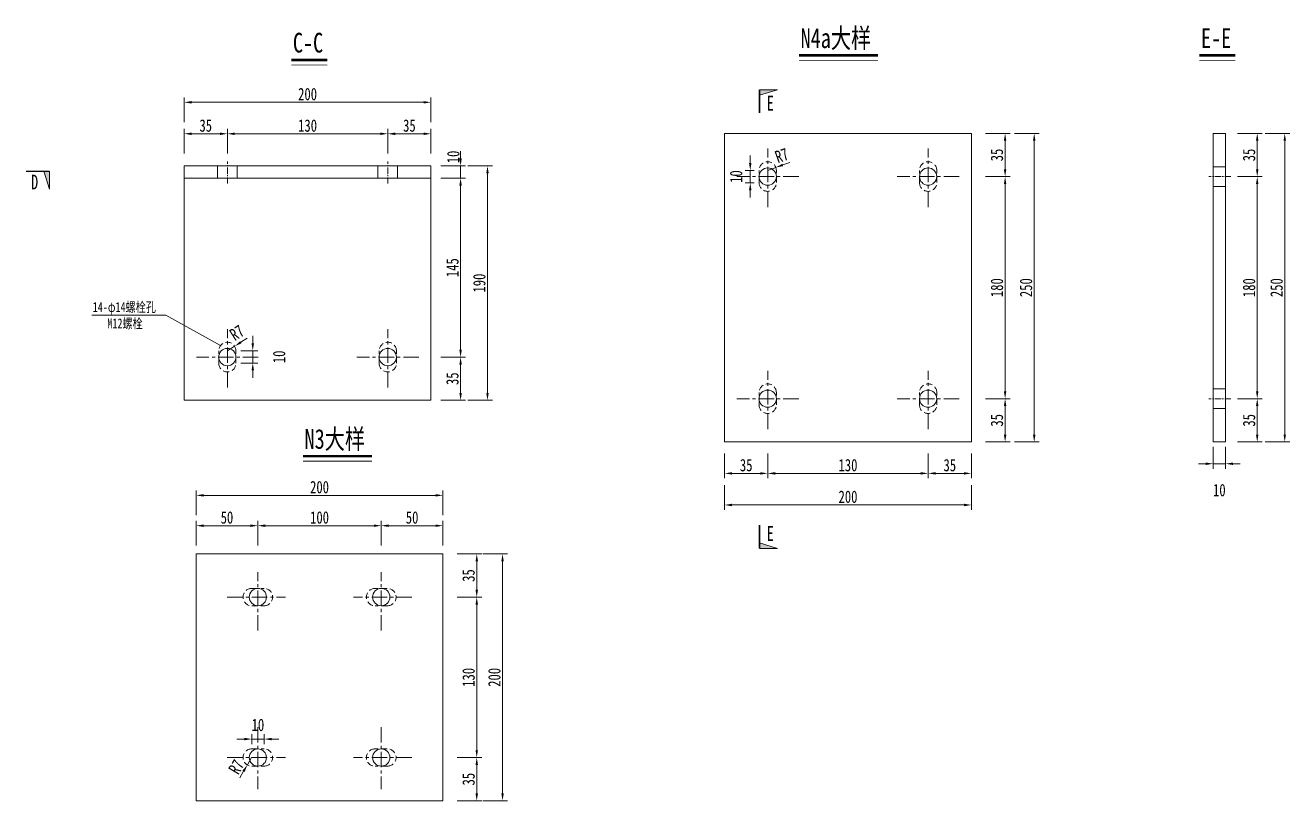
# Model space of a CAD drawing. Extents: x 98573 to 114325, y 0 to 100142.
# Drawn here: x 110640 to 111664, y 24291 to 24919 of the extents above; entities that cross this region are included whole.
import ezdxf
from ezdxf.enums import TextEntityAlignment as Align

# ---------------------------------------------------------------- set-up
doc = ezdxf.new("R2010")
doc.units = 0
doc.header["$MEASUREMENT"] = 0
doc.linetypes.add('CENTERX2', pattern=[4, 2.5, -0.5, 0.5, -0.5])
doc.linetypes.add('DASHED2', pattern=[0.375, 0.25, -0.125])
doc.layers.get('0').update_dxf_attribs({"lineweight": 13})
doc.layers.get('Defpoints').update_dxf_attribs({"color": 9, "lineweight": 5})
for name, color, linetype, lineweight in [('dashed', 4, 'DASHED2', 5), ('中心线', 2, 'CENTERX2', 15), ('文字', 7, 'Continuous', 5), ('文字说明', 7, 'Continuous', 5), ('标注', 4, 'Continuous', 13), ('细线', 4, 'Continuous', 13), ('钢板双线', 1, 'Continuous', 13)]:
    doc.layers.add(name, color=color, linetype=linetype, lineweight=lineweight)
doc.styles.get("Standard").update_dxf_attribs({"font": '仿宋_GB2312.ttf', "width": 0.75})
doc.dimstyles.new('0.1', dxfattribs={"dimscale": 0, "dimtxt": 2.5, "dimasz": 1.5, "dimexe": 1, "dimexo": 1, "dimgap": 0.4, "dimtad": 1, "dimdec": 1, "dimdsep": 46, "dimtxsty": 'Standard', "dimcen": 0.2, "dimclrd": 256, "dimclre": 256, "dimclrt": 256, "dimadec": 3, "dimazin": 2, "dimtfac": 1, "dimtdec": 1, "dimtmove": 2, "dimatfit": 3, "dimfxl": 4, "dimfxlon": 1, "dimtolj": 1, "dimtzin": 0, "dimlwd": -1, "dimlwe": -1, "dimarcsym": 0})

# ---------------------------------------------------------------- blocks, each defined once
blk = doc.blocks.new('*D103')
at = {"layer": 'Defpoints', "color": 0, "transparency": 16777216}
for p in [(111406.5, 24831.5), (111371.5, 24796.5), (111433.8, 24796.5)]:
    blk.add_point(p, dxfattribs=at)
at = {"layer": '标注', "transparency": 16777216}
for p, q in [((111417.8, 24831.5), (111437.8, 24831.5)), ((111417.8, 24796.5), (111437.8, 24796.5))]:
    blk.add_line(p, q, dxfattribs=at)
at = {"layer": '标注', "color": 4, "transparency": 16777216}
blk.add_line((111433.8, 24825.5), (111433.8, 24802.5), dxfattribs=at)
for points in [[(111432.8, 24825.5), (111434.8, 24825.5), (111433.8, 24831.5)], [(111432.8, 24802.5), (111434.8, 24802.5), (111433.8, 24796.5)]]:
    blk.add_solid(points, dxfattribs=at)
at = {"layer": '标注', "transparency": 16777216, "insert": (111427.2, 24814), "char_height": 10, "attachment_point": 5, "rotation": 90}
blk.add_mtext('\\A1;35', dxfattribs=at)
blk = doc.blocks.new('*D104')
at = {"layer": 'Defpoints', "color": 0, "transparency": 16777216}
for p in [(111361.5, 24796.5), (111371.5, 24616.5), (111433.8, 24616.5)]:
    blk.add_point(p, dxfattribs=at)
at = {"layer": '标注', "transparency": 16777216}
for p, q in [((111417.8, 24796.5), (111437.8, 24796.5)), ((111417.8, 24616.5), (111437.8, 24616.5))]:
    blk.add_line(p, q, dxfattribs=at)
at = {"layer": '标注', "color": 4, "transparency": 16777216}
blk.add_line((111433.8, 24790.5), (111433.8, 24622.5), dxfattribs=at)
for points in [[(111432.8, 24790.5), (111434.8, 24790.5), (111433.8, 24796.5)], [(111432.8, 24622.5), (111434.8, 24622.5), (111433.8, 24616.5)]]:
    blk.add_solid(points, dxfattribs=at)
at = {"layer": '标注', "transparency": 16777216, "insert": (111427.2, 24706.5), "char_height": 10, "attachment_point": 5, "rotation": 90}
blk.add_mtext('\\A1;180', dxfattribs=at)
blk = doc.blocks.new('*D105')
at = {"layer": 'Defpoints', "color": 0, "transparency": 16777216}
for p in [(111361.5, 24616.5), (111406.5, 24581.5), (111433.8, 24581.5)]:
    blk.add_point(p, dxfattribs=at)
at = {"layer": '标注', "transparency": 16777216}
for p, q in [((111417.8, 24616.5), (111437.8, 24616.5)), ((111417.8, 24581.5), (111437.8, 24581.5))]:
    blk.add_line(p, q, dxfattribs=at)
at = {"layer": '标注', "color": 4, "transparency": 16777216}
blk.add_line((111433.8, 24610.5), (111433.8, 24587.5), dxfattribs=at)
for points in [[(111432.8, 24610.5), (111434.8, 24610.5), (111433.8, 24616.5)], [(111432.8, 24587.5), (111434.8, 24587.5), (111433.8, 24581.5)]]:
    blk.add_solid(points, dxfattribs=at)
at = {"layer": '标注', "transparency": 16777216, "insert": (111427.2, 24599), "char_height": 10, "attachment_point": 5, "rotation": 90}
blk.add_mtext('\\A1;35', dxfattribs=at)
blk = doc.blocks.new('*D106')
at = {"layer": 'Defpoints', "color": 0, "transparency": 16777216}
for p in [(111241.5, 24616.5), (111206.5, 24581.5), (111206.5, 24556)]:
    blk.add_point(p, dxfattribs=at)
at = {"layer": '标注', "transparency": 16777216}
for p, q in [((111206.5, 24572), (111206.5, 24552)), ((111241.5, 24572), (111241.5, 24552))]:
    blk.add_line(p, q, dxfattribs=at)
at = {"layer": '标注', "color": 4, "transparency": 16777216}
blk.add_line((111235.5, 24556), (111212.5, 24556), dxfattribs=at)
for points in [[(111212.5, 24557), (111212.5, 24555), (111206.5, 24556)], [(111235.5, 24557), (111235.5, 24555), (111241.5, 24556)]]:
    blk.add_solid(points, dxfattribs=at)
at = {"layer": '标注', "transparency": 16777216, "insert": (111224, 24562.6), "char_height": 10, "attachment_point": 5}
blk.add_mtext('\\A1;35', dxfattribs=at)
blk = doc.blocks.new('*D107')
at = {"layer": 'Defpoints', "color": 0, "transparency": 16777216}
for p in [(111241.5, 24616.5), (111371.5, 24616.5), (111371.5, 24556)]:
    blk.add_point(p, dxfattribs=at)
at = {"layer": '标注', "transparency": 16777216}
for p, q in [((111241.5, 24572), (111241.5, 24552)), ((111371.5, 24572), (111371.5, 24552))]:
    blk.add_line(p, q, dxfattribs=at)
at = {"layer": '标注', "color": 4, "transparency": 16777216}
blk.add_line((111247.5, 24556), (111365.5, 24556), dxfattribs=at)
for points in [[(111247.5, 24557), (111247.5, 24555), (111241.5, 24556)], [(111365.5, 24557), (111365.5, 24555), (111371.5, 24556)]]:
    blk.add_solid(points, dxfattribs=at)
at = {"layer": '标注', "transparency": 16777216, "insert": (111306.5, 24562.6), "char_height": 10, "attachment_point": 5}
blk.add_mtext('\\A1;130', dxfattribs=at)
blk = doc.blocks.new('*D97')
at = {"layer": 'Defpoints', "color": 0, "transparency": 16777216}
for p in [(111371.5, 24616.5), (111406.5, 24581.5), (111406.5, 24556)]:
    blk.add_point(p, dxfattribs=at)
at = {"layer": '标注', "transparency": 16777216}
for p, q in [((111371.5, 24572), (111371.5, 24552)), ((111406.5, 24572), (111406.5, 24552))]:
    blk.add_line(p, q, dxfattribs=at)
at = {"layer": '标注', "color": 4, "transparency": 16777216}
blk.add_line((111377.5, 24556), (111400.5, 24556), dxfattribs=at)
for points in [[(111377.5, 24557), (111377.5, 24555), (111371.5, 24556)], [(111400.5, 24557), (111400.5, 24555), (111406.5, 24556)]]:
    blk.add_solid(points, dxfattribs=at)
at = {"layer": '标注', "transparency": 16777216, "insert": (111389, 24562.6), "char_height": 10, "attachment_point": 5}
blk.add_mtext('\\A1;35', dxfattribs=at)
blk = doc.blocks.new('*D108')
at = {"layer": 'Defpoints', "color": 0, "transparency": 16777216}
for p in [(111206.5, 24581.5), (111406.5, 24581.5), (111206.5, 24530.4)]:
    blk.add_point(p, dxfattribs=at)
at = {"layer": '标注', "transparency": 16777216}
for p, q in [((111206.5, 24546.4), (111206.5, 24526.4)), ((111406.5, 24546.4), (111406.5, 24526.4))]:
    blk.add_line(p, q, dxfattribs=at)
at = {"layer": '标注', "color": 4, "transparency": 16777216}
blk.add_line((111400.5, 24530.4), (111212.5, 24530.4), dxfattribs=at)
for points in [[(111212.5, 24531.4), (111212.5, 24529.4), (111206.5, 24530.4)], [(111400.5, 24531.4), (111400.5, 24529.4), (111406.5, 24530.4)]]:
    blk.add_solid(points, dxfattribs=at)
at = {"layer": '标注', "transparency": 16777216, "insert": (111306.5, 24537), "char_height": 10, "attachment_point": 5}
blk.add_mtext('\\A1;200', dxfattribs=at)
blk = doc.blocks.new('*D109')
at = {"layer": 'Defpoints', "color": 0, "transparency": 16777216}
for p in [(111406.5, 24831.5), (111457.4, 24831.5), (111406.5, 24581.5)]:
    blk.add_point(p, dxfattribs=at)
at = {"layer": '标注', "transparency": 16777216}
for p, q in [((111441.4, 24831.5), (111461.4, 24831.5)), ((111441.4, 24581.5), (111461.4, 24581.5))]:
    blk.add_line(p, q, dxfattribs=at)
at = {"layer": '标注', "color": 4, "transparency": 16777216}
blk.add_line((111457.4, 24587.5), (111457.4, 24825.5), dxfattribs=at)
for points in [[(111456.4, 24825.5), (111458.4, 24825.5), (111457.4, 24831.5)], [(111456.4, 24587.5), (111458.4, 24587.5), (111457.4, 24581.5)]]:
    blk.add_solid(points, dxfattribs=at)
at = {"layer": '标注', "transparency": 16777216, "insert": (111450.8, 24706.5), "char_height": 10, "attachment_point": 5, "rotation": 90}
blk.add_mtext('\\A1;250', dxfattribs=at)
blk = doc.blocks.new('*D110')
at = {"layer": 'Defpoints', "color": 0, "transparency": 16777216}
for p in [(111612.4, 24831.5), (111612.4, 24796.5), (111638.1, 24796.5)]:
    blk.add_point(p, dxfattribs=at)
at = {"layer": '标注', "transparency": 16777216}
for p, q in [((111622.1, 24831.5), (111642.1, 24831.5)), ((111622.1, 24796.5), (111642.1, 24796.5))]:
    blk.add_line(p, q, dxfattribs=at)
at = {"layer": '标注', "color": 4, "transparency": 16777216}
blk.add_line((111638.1, 24825.5), (111638.1, 24802.5), dxfattribs=at)
for points in [[(111637.1, 24825.5), (111639.1, 24825.5), (111638.1, 24831.5)], [(111637.1, 24802.5), (111639.1, 24802.5), (111638.1, 24796.5)]]:
    blk.add_solid(points, dxfattribs=at)
at = {"layer": '标注', "transparency": 16777216, "insert": (111631.5, 24814), "char_height": 10, "attachment_point": 5, "rotation": 90}
blk.add_mtext('\\A1;35', dxfattribs=at)
blk = doc.blocks.new('*D111')
at = {"layer": 'Defpoints', "color": 0, "transparency": 16777216}
for p in [(111612.4, 24796.5), (111607.8, 24616.5), (111638.1, 24616.5)]:
    blk.add_point(p, dxfattribs=at)
at = {"layer": '标注', "transparency": 16777216}
for p, q in [((111622.1, 24796.5), (111642.1, 24796.5)), ((111622.1, 24616.5), (111642.1, 24616.5))]:
    blk.add_line(p, q, dxfattribs=at)
at = {"layer": '标注', "color": 4, "transparency": 16777216}
blk.add_line((111638.1, 24790.5), (111638.1, 24622.5), dxfattribs=at)
for points in [[(111637.1, 24790.5), (111639.1, 24790.5), (111638.1, 24796.5)], [(111637.1, 24622.5), (111639.1, 24622.5), (111638.1, 24616.5)]]:
    blk.add_solid(points, dxfattribs=at)
at = {"layer": '标注', "transparency": 16777216, "insert": (111631.5, 24706.5), "char_height": 10, "attachment_point": 5, "rotation": 90}
blk.add_mtext('\\A1;180', dxfattribs=at)
blk = doc.blocks.new('*D112')
at = {"layer": 'Defpoints', "color": 0, "transparency": 16777216}
for p in [(111607.8, 24616.5), (111607.4, 24581.5), (111638.1, 24581.5)]:
    blk.add_point(p, dxfattribs=at)
at = {"layer": '标注', "transparency": 16777216}
for p, q in [((111622.1, 24616.5), (111642.1, 24616.5)), ((111622.1, 24581.5), (111642.1, 24581.5))]:
    blk.add_line(p, q, dxfattribs=at)
at = {"layer": '标注', "color": 4, "transparency": 16777216}
blk.add_line((111638.1, 24610.5), (111638.1, 24587.5), dxfattribs=at)
for points in [[(111637.1, 24610.5), (111639.1, 24610.5), (111638.1, 24616.5)], [(111637.1, 24587.5), (111639.1, 24587.5), (111638.1, 24581.5)]]:
    blk.add_solid(points, dxfattribs=at)
at = {"layer": '标注', "transparency": 16777216, "insert": (111631.5, 24599), "char_height": 10, "attachment_point": 5, "rotation": 90}
blk.add_mtext('\\A1;35', dxfattribs=at)
blk = doc.blocks.new('*D113')
at = {"layer": 'Defpoints', "color": 0, "transparency": 16777216}
for p in [(111612.4, 24831.5), (111660.4, 24831.5), (111612.4, 24581.5)]:
    blk.add_point(p, dxfattribs=at)
at = {"layer": '标注', "transparency": 16777216}
for p, q in [((111644.4, 24831.5), (111664.4, 24831.5)), ((111644.4, 24581.5), (111664.4, 24581.5))]:
    blk.add_line(p, q, dxfattribs=at)
at = {"layer": '标注', "color": 4, "transparency": 16777216}
blk.add_line((111660.4, 24587.5), (111660.4, 24825.5), dxfattribs=at)
for points in [[(111659.4, 24825.5), (111661.4, 24825.5), (111660.4, 24831.5)], [(111659.4, 24587.5), (111661.4, 24587.5), (111660.4, 24581.5)]]:
    blk.add_solid(points, dxfattribs=at)
at = {"layer": '标注', "transparency": 16777216, "insert": (111653.8, 24706.5), "char_height": 10, "attachment_point": 5, "rotation": 90}
blk.add_mtext('\\A1;250', dxfattribs=at)
blk = doc.blocks.new('*D114')
at = {"layer": 'Defpoints', "color": 0, "transparency": 16777216}
for p in [(111602.4, 24581.5), (111612.4, 24581.5), (111612.4, 24563.8)]:
    blk.add_point(p, dxfattribs=at)
at = {"layer": '标注', "transparency": 16777216}
for p, q in [((111602.4, 24577.5), (111602.4, 24559.8)), ((111612.4, 24577.5), (111612.4, 24559.8))]:
    blk.add_line(p, q, dxfattribs=at)
at = {"layer": '标注', "color": 4, "transparency": 16777216}
for p, q in [((111596.4, 24563.8), (111590.4, 24563.8)), ((111602.4, 24563.8), (111612.4, 24563.8)), ((111618.4, 24563.8), (111624.4, 24563.8))]:
    blk.add_line(p, q, dxfattribs=at)
for points in [[(111596.4, 24564.8), (111596.4, 24562.8), (111602.4, 24563.8)], [(111618.4, 24564.8), (111618.4, 24562.8), (111612.4, 24563.8)]]:
    blk.add_solid(points, dxfattribs=at)
at = {"layer": '标注', "transparency": 16777216, "insert": (111607.4, 24542.4), "char_height": 10, "attachment_point": 5}
blk.add_mtext('\\A1;10', dxfattribs=at)
blk = doc.blocks.new('*D134')
at = {"layer": 'Defpoints', "color": 0, "transparency": 16777216}
for p in [(110768.6, 24856.7), (110768.6, 24805.2), (110968.6, 24805.2)]:
    blk.add_point(p, dxfattribs=at)
at = {"layer": '标注', "transparency": 16777216}
for p, q in [((110768.6, 24840.7), (110768.6, 24860.7)), ((110968.6, 24840.7), (110968.6, 24860.7))]:
    blk.add_line(p, q, dxfattribs=at)
at = {"layer": '标注', "color": 4, "transparency": 16777216}
blk.add_line((110962.6, 24856.7), (110774.6, 24856.7), dxfattribs=at)
for points in [[(110774.6, 24857.7), (110774.6, 24855.7), (110768.6, 24856.7)], [(110962.6, 24857.7), (110962.6, 24855.7), (110968.6, 24856.7)]]:
    blk.add_solid(points, dxfattribs=at)
at = {"layer": '标注', "transparency": 16777216, "insert": (110868.6, 24863.3), "char_height": 10, "attachment_point": 5}
blk.add_mtext('\\A1;200', dxfattribs=at)
blk = doc.blocks.new('*D135')
at = {"layer": 'Defpoints', "color": 0, "transparency": 16777216}
for p in [(110948.9, 24805.2), (110948.9, 24795.2), (110992.6, 24795.2)]:
    blk.add_point(p, dxfattribs=at)
at = {"layer": '标注', "color": 4, "transparency": 16777216}
for p, q in [((110992.6, 24811.2), (110992.6, 24817.2)), ((110992.6, 24805.2), (110992.6, 24795.2)), ((110992.6, 24789.2), (110992.6, 24783.2))]:
    blk.add_line(p, q, dxfattribs=at)
at = {"layer": '标注', "transparency": 16777216}
for p, q in [((110976.6, 24805.2), (110996.6, 24805.2)), ((110976.6, 24795.2), (110996.6, 24795.2))]:
    blk.add_line(p, q, dxfattribs=at)
at = {"layer": '标注', "color": 4, "transparency": 16777216}
for points in [[(110991.6, 24811.2), (110993.6, 24811.2), (110992.6, 24805.2)], [(110991.6, 24789.2), (110993.6, 24789.2), (110992.6, 24795.2)]]:
    blk.add_solid(points, dxfattribs=at)
at = {"layer": '标注', "transparency": 16777216, "insert": (110986.7, 24812.4), "char_height": 10, "attachment_point": 5, "rotation": 90}
blk.add_mtext('\\A1;10', dxfattribs=at)
blk = doc.blocks.new('*D136')
at = {"layer": 'Defpoints', "color": 0, "transparency": 16777216}
for p in [(110957.2, 24795.2), (110933.6, 24650.2), (110992.6, 24650.2)]:
    blk.add_point(p, dxfattribs=at)
at = {"layer": '标注', "transparency": 16777216}
for p, q in [((110976.6, 24795.2), (110996.6, 24795.2)), ((110976.6, 24650.2), (110996.6, 24650.2))]:
    blk.add_line(p, q, dxfattribs=at)
at = {"layer": '标注', "color": 4, "transparency": 16777216}
blk.add_line((110992.6, 24789.2), (110992.6, 24656.2), dxfattribs=at)
for points in [[(110991.6, 24789.2), (110993.6, 24789.2), (110992.6, 24795.2)], [(110991.6, 24656.2), (110993.6, 24656.2), (110992.6, 24650.2)]]:
    blk.add_solid(points, dxfattribs=at)
at = {"layer": '标注', "transparency": 16777216, "insert": (110986, 24722.7), "char_height": 10, "attachment_point": 5, "rotation": 90}
blk.add_mtext('\\A1;145', dxfattribs=at)
blk = doc.blocks.new('*D137')
at = {"layer": 'Defpoints', "color": 0, "transparency": 16777216}
for p in [(110968.6, 24805.2), (110968.6, 24615.2), (111014.4, 24615.2)]:
    blk.add_point(p, dxfattribs=at)
at = {"layer": '标注', "transparency": 16777216}
for p, q in [((110998.4, 24805.2), (111018.4, 24805.2)), ((110998.4, 24615.2), (111018.4, 24615.2))]:
    blk.add_line(p, q, dxfattribs=at)
at = {"layer": '标注', "color": 4, "transparency": 16777216}
blk.add_line((111014.4, 24799.2), (111014.4, 24621.2), dxfattribs=at)
for points in [[(111013.4, 24799.2), (111015.4, 24799.2), (111014.4, 24805.2)], [(111013.4, 24621.2), (111015.4, 24621.2), (111014.4, 24615.2)]]:
    blk.add_solid(points, dxfattribs=at)
at = {"layer": '标注', "transparency": 16777216, "insert": (111007.8, 24710.2), "char_height": 10, "attachment_point": 5, "rotation": 90}
blk.add_mtext('\\A1;190', dxfattribs=at)
blk = doc.blocks.new('*D138')
at = {"layer": 'Defpoints', "color": 0, "transparency": 16777216}
for p in [(110923.3, 24650.2), (110923.3, 24615.2), (110992.6, 24615.2)]:
    blk.add_point(p, dxfattribs=at)
at = {"layer": '标注', "transparency": 16777216}
for p, q in [((110976.6, 24650.2), (110996.6, 24650.2)), ((110976.6, 24615.2), (110996.6, 24615.2))]:
    blk.add_line(p, q, dxfattribs=at)
at = {"layer": '标注', "color": 4, "transparency": 16777216}
blk.add_line((110992.6, 24644.2), (110992.6, 24621.2), dxfattribs=at)
for points in [[(110991.6, 24644.2), (110993.6, 24644.2), (110992.6, 24650.2)], [(110991.6, 24621.2), (110993.6, 24621.2), (110992.6, 24615.2)]]:
    blk.add_solid(points, dxfattribs=at)
at = {"layer": '标注', "transparency": 16777216, "insert": (110986, 24632.7), "char_height": 10, "attachment_point": 5, "rotation": 90}
blk.add_mtext('\\A1;35', dxfattribs=at)
blk = doc.blocks.new('*D139')
at = {"layer": 'Defpoints', "color": 0, "transparency": 16777216}
for p in [(110803.6, 24831.2), (110768.6, 24805.2), (110803.6, 24805.2)]:
    blk.add_point(p, dxfattribs=at)
at = {"layer": '标注', "transparency": 16777216}
for p, q in [((110768.6, 24815.2), (110768.6, 24835.2)), ((110803.6, 24815.2), (110803.6, 24835.2))]:
    blk.add_line(p, q, dxfattribs=at)
at = {"layer": '标注', "color": 4, "transparency": 16777216}
blk.add_line((110774.6, 24831.2), (110797.6, 24831.2), dxfattribs=at)
for points in [[(110774.6, 24832.2), (110774.6, 24830.2), (110768.6, 24831.2)], [(110797.6, 24832.2), (110797.6, 24830.2), (110803.6, 24831.2)]]:
    blk.add_solid(points, dxfattribs=at)
at = {"layer": '标注', "transparency": 16777216, "insert": (110786.1, 24837.8), "char_height": 10, "attachment_point": 5}
blk.add_mtext('\\A1;35', dxfattribs=at)
blk = doc.blocks.new('*D140')
at = {"layer": 'Defpoints', "color": 0, "transparency": 16777216}
for p in [(110933.6, 24831.2), (110933.6, 24805.2), (110803.6, 24799.9)]:
    blk.add_point(p, dxfattribs=at)
at = {"layer": '标注', "transparency": 16777216}
for p, q in [((110803.6, 24815.2), (110803.6, 24835.2)), ((110933.6, 24815.2), (110933.6, 24835.2))]:
    blk.add_line(p, q, dxfattribs=at)
at = {"layer": '标注', "color": 4, "transparency": 16777216}
blk.add_line((110809.6, 24831.2), (110927.6, 24831.2), dxfattribs=at)
for points in [[(110809.6, 24832.2), (110809.6, 24830.2), (110803.6, 24831.2)], [(110927.6, 24832.2), (110927.6, 24830.2), (110933.6, 24831.2)]]:
    blk.add_solid(points, dxfattribs=at)
at = {"layer": '标注', "transparency": 16777216, "insert": (110868.6, 24837.8), "char_height": 10, "attachment_point": 5}
blk.add_mtext('\\A1;130', dxfattribs=at)
blk = doc.blocks.new('*D102')
at = {"layer": 'Defpoints', "color": 0, "transparency": 16777216}
for p in [(110968.6, 24831.2), (110933.6, 24805.2), (110968.6, 24800.2)]:
    blk.add_point(p, dxfattribs=at)
at = {"layer": '标注', "transparency": 16777216}
for p, q in [((110933.6, 24815.2), (110933.6, 24835.2)), ((110968.6, 24815.2), (110968.6, 24835.2))]:
    blk.add_line(p, q, dxfattribs=at)
at = {"layer": '标注', "color": 4, "transparency": 16777216}
blk.add_line((110939.6, 24831.2), (110962.6, 24831.2), dxfattribs=at)
for points in [[(110939.6, 24832.2), (110939.6, 24830.2), (110933.6, 24831.2)], [(110962.6, 24832.2), (110962.6, 24830.2), (110968.6, 24831.2)]]:
    blk.add_solid(points, dxfattribs=at)
at = {"layer": '标注', "transparency": 16777216, "insert": (110951.1, 24837.8), "char_height": 10, "attachment_point": 5}
blk.add_mtext('\\A1;35', dxfattribs=at)
blk = doc.blocks.new('*D230')
at = {"layer": 'Defpoints', "color": 0, "transparency": 16777216}
for p in [(110988.3, 24490.7), (110988.3, 24290.7), (111026.6, 24290.7)]:
    blk.add_point(p, dxfattribs=at)
at = {"layer": '标注', "transparency": 16777216}
for p, q in [((111010.6, 24490.7), (111030.6, 24490.7)), ((111010.6, 24290.7), (111030.6, 24290.7))]:
    blk.add_line(p, q, dxfattribs=at)
at = {"layer": '标注', "color": 4, "transparency": 16777216}
blk.add_line((111026.6, 24484.7), (111026.6, 24296.7), dxfattribs=at)
for points in [[(111025.6, 24484.7), (111027.6, 24484.7), (111026.6, 24490.7)], [(111025.6, 24296.7), (111027.6, 24296.7), (111026.6, 24290.7)]]:
    blk.add_solid(points, dxfattribs=at)
at = {"layer": '标注', "transparency": 16777216, "insert": (111020, 24390.7), "char_height": 10, "attachment_point": 5, "rotation": 90}
blk.add_mtext('\\A1;200', dxfattribs=at)
blk = doc.blocks.new('*D229')
at = {"layer": 'Defpoints', "color": 0, "transparency": 16777216}
for p in [(110928.3, 24513.6), (110978.3, 24490.7), (110928.3, 24455.7)]:
    blk.add_point(p, dxfattribs=at)
at = {"layer": '标注', "transparency": 16777216}
for p, q in [((110928.3, 24497.6), (110928.3, 24517.6)), ((110978.3, 24497.6), (110978.3, 24517.6))]:
    blk.add_line(p, q, dxfattribs=at)
at = {"layer": '标注', "color": 4, "transparency": 16777216}
blk.add_line((110972.3, 24513.6), (110934.3, 24513.6), dxfattribs=at)
for points in [[(110934.3, 24514.6), (110934.3, 24512.6), (110928.3, 24513.6)], [(110972.3, 24514.6), (110972.3, 24512.6), (110978.3, 24513.6)]]:
    blk.add_solid(points, dxfattribs=at)
at = {"layer": '标注', "transparency": 16777216, "insert": (110953.3, 24520.2), "char_height": 10, "attachment_point": 5}
blk.add_mtext('\\A1;50', dxfattribs=at)
blk = doc.blocks.new('*D232')
at = {"layer": 'Defpoints', "color": 0, "transparency": 16777216}
for p in [(110978.3, 24538.2), (110778.3, 24490.7), (110978.3, 24490.7)]:
    blk.add_point(p, dxfattribs=at)
at = {"layer": '标注', "transparency": 16777216}
for p, q in [((110778.3, 24522.2), (110778.3, 24542.2)), ((110978.3, 24522.2), (110978.3, 24542.2))]:
    blk.add_line(p, q, dxfattribs=at)
at = {"layer": '标注', "color": 4, "transparency": 16777216}
blk.add_line((110784.3, 24538.2), (110972.3, 24538.2), dxfattribs=at)
for points in [[(110784.3, 24539.2), (110784.3, 24537.2), (110778.3, 24538.2)], [(110972.3, 24539.2), (110972.3, 24537.2), (110978.3, 24538.2)]]:
    blk.add_solid(points, dxfattribs=at)
at = {"layer": '标注', "transparency": 16777216, "insert": (110878.3, 24544.8), "char_height": 10, "attachment_point": 5}
blk.add_mtext('\\A1;200', dxfattribs=at)
blk = doc.blocks.new('*D233')
at = {"layer": 'Defpoints', "color": 0, "transparency": 16777216}
for p in [(110828.3, 24513.6), (110778.3, 24490.7), (110828.3, 24455.7)]:
    blk.add_point(p, dxfattribs=at)
at = {"layer": '标注', "transparency": 16777216}
for p, q in [((110778.3, 24497.6), (110778.3, 24517.6)), ((110828.3, 24497.6), (110828.3, 24517.6))]:
    blk.add_line(p, q, dxfattribs=at)
at = {"layer": '标注', "color": 4, "transparency": 16777216}
blk.add_line((110784.3, 24513.6), (110822.3, 24513.6), dxfattribs=at)
for points in [[(110784.3, 24514.6), (110784.3, 24512.6), (110778.3, 24513.6)], [(110822.3, 24514.6), (110822.3, 24512.6), (110828.3, 24513.6)]]:
    blk.add_solid(points, dxfattribs=at)
at = {"layer": '标注', "transparency": 16777216, "insert": (110803.3, 24520.2), "char_height": 10, "attachment_point": 5}
blk.add_mtext('\\A1;50', dxfattribs=at)
blk = doc.blocks.new('*D231')
at = {"layer": 'Defpoints', "color": 0, "transparency": 16777216}
for p in [(110928.3, 24513.6), (110828.3, 24455.7), (110928.3, 24455.7)]:
    blk.add_point(p, dxfattribs=at)
at = {"layer": '标注', "transparency": 16777216}
for p, q in [((110828.3, 24497.6), (110828.3, 24517.6)), ((110928.3, 24497.6), (110928.3, 24517.6))]:
    blk.add_line(p, q, dxfattribs=at)
at = {"layer": '标注', "color": 4, "transparency": 16777216}
blk.add_line((110834.3, 24513.6), (110922.3, 24513.6), dxfattribs=at)
for points in [[(110834.3, 24514.6), (110834.3, 24512.6), (110828.3, 24513.6)], [(110922.3, 24514.6), (110922.3, 24512.6), (110928.3, 24513.6)]]:
    blk.add_solid(points, dxfattribs=at)
at = {"layer": '标注', "transparency": 16777216, "insert": (110878.3, 24520.2), "char_height": 10, "attachment_point": 5}
blk.add_mtext('\\A1;100', dxfattribs=at)
blk = doc.blocks.new('*D234')
at = {"layer": 'Defpoints', "color": 0, "transparency": 16777216}
for p in [(110928.3, 24490.7), (110928.3, 24455.7), (111005.7, 24455.7)]:
    blk.add_point(p, dxfattribs=at)
at = {"layer": '标注', "transparency": 16777216}
for p, q in [((110989.7, 24490.7), (111009.7, 24490.7)), ((110989.7, 24455.7), (111009.7, 24455.7))]:
    blk.add_line(p, q, dxfattribs=at)
at = {"layer": '标注', "color": 4, "transparency": 16777216}
blk.add_line((111005.7, 24484.7), (111005.7, 24461.7), dxfattribs=at)
for points in [[(111004.7, 24484.7), (111006.7, 24484.7), (111005.7, 24490.7)], [(111004.7, 24461.7), (111006.7, 24461.7), (111005.7, 24455.7)]]:
    blk.add_solid(points, dxfattribs=at)
at = {"layer": '标注', "transparency": 16777216, "insert": (110999.1, 24473.2), "char_height": 10, "attachment_point": 5, "rotation": 90}
blk.add_mtext('\\A1;35', dxfattribs=at)
blk = doc.blocks.new('*D235')
at = {"layer": 'Defpoints', "color": 0, "transparency": 16777216}
for p in [(110928.3, 24455.7), (110928.3, 24325.7), (111005.7, 24325.7)]:
    blk.add_point(p, dxfattribs=at)
at = {"layer": '标注', "transparency": 16777216}
for p, q in [((110989.7, 24455.7), (111009.7, 24455.7)), ((110989.7, 24325.7), (111009.7, 24325.7))]:
    blk.add_line(p, q, dxfattribs=at)
at = {"layer": '标注', "color": 4, "transparency": 16777216}
blk.add_line((111005.7, 24449.7), (111005.7, 24331.7), dxfattribs=at)
for points in [[(111004.7, 24449.7), (111006.7, 24449.7), (111005.7, 24455.7)], [(111004.7, 24331.7), (111006.7, 24331.7), (111005.7, 24325.7)]]:
    blk.add_solid(points, dxfattribs=at)
at = {"layer": '标注', "transparency": 16777216, "insert": (110999.1, 24390.7), "char_height": 10, "attachment_point": 5, "rotation": 90}
blk.add_mtext('\\A1;130', dxfattribs=at)
blk = doc.blocks.new('*D236')
at = {"layer": 'Defpoints', "color": 0, "transparency": 16777216}
for p in [(110928.3, 24325.7), (110928.3, 24290.7), (111005.7, 24290.7)]:
    blk.add_point(p, dxfattribs=at)
at = {"layer": '标注', "transparency": 16777216}
for p, q in [((110989.7, 24325.7), (111009.7, 24325.7)), ((110989.7, 24290.7), (111009.7, 24290.7))]:
    blk.add_line(p, q, dxfattribs=at)
at = {"layer": '标注', "color": 4, "transparency": 16777216}
blk.add_line((111005.7, 24319.7), (111005.7, 24296.7), dxfattribs=at)
for points in [[(111004.7, 24319.7), (111006.7, 24319.7), (111005.7, 24325.7)], [(111004.7, 24296.7), (111006.7, 24296.7), (111005.7, 24290.7)]]:
    blk.add_solid(points, dxfattribs=at)
at = {"layer": '标注', "transparency": 16777216, "insert": (110999.1, 24308.2), "char_height": 10, "attachment_point": 5, "rotation": 90}
blk.add_mtext('\\A1;35', dxfattribs=at)
blk = doc.blocks.new('2')
blk.add_hatch(color=256).paths.add_polyline_path([(284.16, 510.9), (287.79, 509.77), (287.79, 510.9)])
for p, q in [((287.79, 510.9), (284.16, 510.9)), ((284.16, 510.9), (287.79, 509.77))]:
    blk.add_line(p, q)
at = {"const_width": 0.3}
blk.add_lwpolyline([(287.79, 506.15), (287.79, 510.9)], dxfattribs=at)
at = {"width": 0.7}
blk.add_attdef('A', text='', height=3.5, dxfattribs=at).set_placement((285.6, 507.89), align=Align.MIDDLE_CENTER)
blk = doc.blocks.new('*D298')
at = {"layer": 'Defpoints', "color": 0, "transparency": 16777216}
for p in [(110810.6, 24655.4), (110810.6, 24645.4), (110824.2, 24645.4)]:
    blk.add_point(p, dxfattribs=at)
at = {"layer": '标注', "color": 4, "transparency": 16777216}
for p, q in [((110824.2, 24661.4), (110824.2, 24667.4)), ((110824.2, 24655.4), (110824.2, 24645.4)), ((110824.2, 24639.4), (110824.2, 24633.4))]:
    blk.add_line(p, q, dxfattribs=at)
at = {"layer": '标注', "transparency": 16777216}
for p, q in [((110814.6, 24655.4), (110828.2, 24655.4)), ((110814.6, 24645.4), (110828.2, 24645.4))]:
    blk.add_line(p, q, dxfattribs=at)
at = {"layer": '标注', "color": 4, "transparency": 16777216}
for points in [[(110823.2, 24661.4), (110825.2, 24661.4), (110824.2, 24655.4)], [(110823.2, 24639.4), (110825.2, 24639.4), (110824.2, 24645.4)]]:
    blk.add_solid(points, dxfattribs=at)
at = {"layer": '标注', "transparency": 16777216, "insert": (110845.6, 24650.4), "char_height": 10, "attachment_point": 5, "rotation": 90}
blk.add_mtext('\\A1;10', dxfattribs=at)
blk = doc.blocks.new('*D299')
at = {"layer": 'Defpoints', "color": 0, "transparency": 16777216}
for p in [(110803.6, 24655.2), (110809.5, 24659)]:
    blk.add_point(p, dxfattribs=at)
at = {"layer": '标注', "color": 4, "transparency": 16777216}
for p, q in [((110814.5, 24662.3), (110819.6, 24665.5)), ((110803.6, 24655.2), (110809.5, 24659))]:
    blk.add_line(p, q, dxfattribs=at)
blk.add_solid([(110814, 24663.1), (110815.1, 24661.4), (110809.5, 24659)], dxfattribs=at)
at = {"layer": '标注', "transparency": 16777216, "insert": (110811.3, 24670), "char_height": 10, "attachment_point": 5, "rotation": 32.6773}
blk.add_mtext('\\A1;R7', dxfattribs=at)
blk = doc.blocks.new('*D300')
at = {"layer": 'Defpoints', "color": 0, "transparency": 16777216}
for p in [(111241.5, 24801.5), (111248, 24803.9)]:
    blk.add_point(p, dxfattribs=at)
at = {"layer": '标注', "color": 4, "transparency": 16777216}
for p, q in [((111253.7, 24806), (111259.3, 24808)), ((111241.5, 24801.5), (111248, 24803.9))]:
    blk.add_line(p, q, dxfattribs=at)
blk.add_solid([(111253.3, 24806.9), (111254, 24805), (111248, 24803.9)], dxfattribs=at)
at = {"layer": '标注', "transparency": 16777216, "insert": (111252.8, 24813.7), "char_height": 10, "attachment_point": 5, "rotation": 19.9398}
blk.add_mtext('\\A1;R7', dxfattribs=at)
blk = doc.blocks.new('*D301')
at = {"layer": 'Defpoints', "color": 0, "transparency": 16777216}
for p in [(111234.5, 24801.5), (111227.3, 24791.5), (111234.5, 24791.5)]:
    blk.add_point(p, dxfattribs=at)
at = {"layer": '标注', "color": 4, "transparency": 16777216}
for p, q in [((111227.3, 24807.5), (111227.3, 24813.5)), ((111227.3, 24801.5), (111227.3, 24791.5)), ((111227.3, 24785.5), (111227.3, 24779.5))]:
    blk.add_line(p, q, dxfattribs=at)
at = {"layer": '标注', "transparency": 16777216}
for p, q in [((111230.5, 24801.5), (111223.3, 24801.5)), ((111230.5, 24791.5), (111223.3, 24791.5))]:
    blk.add_line(p, q, dxfattribs=at)
at = {"layer": '标注', "color": 4, "transparency": 16777216}
for points in [[(111226.3, 24807.5), (111228.3, 24807.5), (111227.3, 24801.5)], [(111226.3, 24785.5), (111228.3, 24785.5), (111227.3, 24791.5)]]:
    blk.add_solid(points, dxfattribs=at)
at = {"layer": '标注', "transparency": 16777216, "insert": (111215.9, 24796.5), "char_height": 10, "attachment_point": 5, "rotation": 90}
blk.add_mtext('\\A1;10', dxfattribs=at)
blk = doc.blocks.new('*D302')
at = {"layer": 'Defpoints', "color": 0, "transparency": 16777216}
for p in [(110823.4, 24340.7), (110823.4, 24332.7), (110833.4, 24332.7)]:
    blk.add_point(p, dxfattribs=at)
at = {"layer": '标注', "transparency": 16777216}
for p, q in [((110823.4, 24336.7), (110823.4, 24344.7)), ((110833.4, 24336.7), (110833.4, 24344.7))]:
    blk.add_line(p, q, dxfattribs=at)
at = {"layer": '标注', "color": 4, "transparency": 16777216}
for p, q in [((110817.4, 24340.7), (110811.4, 24340.7)), ((110833.4, 24340.7), (110823.4, 24340.7)), ((110839.4, 24340.7), (110845.4, 24340.7))]:
    blk.add_line(p, q, dxfattribs=at)
for points in [[(110817.4, 24341.7), (110817.4, 24339.7), (110823.4, 24340.7)], [(110839.4, 24341.7), (110839.4, 24339.7), (110833.4, 24340.7)]]:
    blk.add_solid(points, dxfattribs=at)
at = {"layer": '标注', "transparency": 16777216, "insert": (110828.4, 24352.1), "char_height": 10, "attachment_point": 5}
blk.add_mtext('\\A1;10', dxfattribs=at)
blk = doc.blocks.new('*D303')
at = {"layer": 'Defpoints', "color": 0, "transparency": 16777216}
for p in [(110823.3, 24325.7), (110819.8, 24319.7)]:
    blk.add_point(p, dxfattribs=at)
at = {"layer": '标注', "color": 4, "transparency": 16777216}
for p, q in [((110823.3, 24325.7), (110819.8, 24319.7)), ((110816.7, 24314.6), (110813.6, 24309.4))]:
    blk.add_line(p, q, dxfattribs=at)
blk.add_solid([(110815.8, 24315.1), (110817.6, 24314), (110819.8, 24319.7)], dxfattribs=at)
at = {"layer": '标注', "transparency": 16777216, "insert": (110810.8, 24318.2), "char_height": 10, "attachment_point": 5, "rotation": 59.4249}
blk.add_mtext('\\A1;R7', dxfattribs=at)

msp = doc.modelspace()

# ---------------------------------------------------------------- linework, layer by layer
for centre in [(111241.4547, 24796.53668), (111371.4547, 24796.53668), (110803.60092, 24650.24528), (110933.60092, 24650.24528), (111241.4547, 24616.53668), (111371.4547, 24616.53668), (110828.31218, 24455.74582), (110928.31218, 24455.74582), (110828.31218, 24325.74582), (110928.31218, 24325.74582)]:
    msp.add_circle(centre, 7)
at = {"layer": 'dashed', "ltscale": 20}
for p, q in [((111234.4547, 24791.53668), (111234.4547, 24801.53668)), ((111248.4547, 24791.65124), (111248.4547, 24801.65124)), ((111364.4547, 24791.53668), (111364.4547, 24801.53668)), ((111378.4547, 24791.65124), (111378.4547, 24801.65124)), ((110796.60092, 24645.24528), (110796.60092, 24655.24528)), ((110810.60092, 24645.35985), (110810.60092, 24655.35985)), ((110926.60092, 24645.24528), (110926.60092, 24655.24528)), ((110940.60092, 24645.35985), (110940.60092, 24655.35985)), ((111234.4547, 24611.53668), (111234.4547, 24621.53668)), ((111248.4547, 24611.65124), (111248.4547, 24621.65124)), ((111364.4547, 24611.53668), (111364.4547, 24621.53668)), ((111378.4547, 24611.65124), (111378.4547, 24621.65124)), ((110823.42674, 24462.74582), (110833.42674, 24462.74582)), ((110933.19762, 24462.74582), (110923.19762, 24462.74582)), ((110823.31218, 24448.74582), (110833.31218, 24448.74582)), ((110933.31218, 24448.74582), (110923.31218, 24448.74582)), ((110823.42674, 24332.74582), (110833.42674, 24332.74582)), ((110933.19762, 24332.74582), (110923.19762, 24332.74582)), ((110823.31218, 24318.74582), (110833.31218, 24318.74582)), ((110933.31218, 24318.74582), (110923.31218, 24318.74582))]:
    msp.add_line(p, q, dxfattribs=at)
for centre, start, end in [((111241.4547, 24801.53668), 0, 180), ((111371.4547, 24801.53668), 0, 180), ((111241.4547, 24791.53668), 180, 0), ((111371.4547, 24791.53668), 180, 0), ((110803.60092, 24655.24528), 0, 180), ((110933.60092, 24655.24528), 0, 180), ((110803.60092, 24645.24528), 180, 0), ((110933.60092, 24645.24528), 180, 0), ((111241.4547, 24621.53668), 0, 180), ((111371.4547, 24621.53668), 0, 180), ((111241.4547, 24611.53668), 180, 0), ((111371.4547, 24611.53668), 180, 0), ((110823.31218, 24455.74582), 90, 270), ((110833.31218, 24455.74582), 270, 90), ((110923.31218, 24455.74582), 90, 270), ((110933.31218, 24455.74582), 270, 90), ((110823.31218, 24325.74582), 90, 270), ((110833.31218, 24325.74582), 270, 90), ((110923.31218, 24325.74582), 90, 270), ((110933.31218, 24325.74582), 270, 90)]:
    msp.add_arc(centre, 7, start, end, dxfattribs=at)
at = {"layer": '中心线', "ltscale": 5}
for p, q in [((111241.4547, 24771.85405), (111241.4547, 24819.13754)), ((111371.4547, 24771.85405), (111371.4547, 24819.13754)), ((111266.5604, 24796.53668), (111216.349, 24796.53668)), ((111396.5604, 24796.53668), (111346.349, 24796.53668)), ((110803.60092, 24625.56265), (110803.60092, 24672.84615)), ((110933.60092, 24625.56265), (110933.60092, 24672.84615)), ((110828.70662, 24650.24528), (110778.49522, 24650.24528)), ((110958.70662, 24650.24528), (110908.49522, 24650.24528)), ((111241.4547, 24591.85405), (111241.4547, 24639.13754)), ((111371.4547, 24591.85405), (111371.4547, 24639.13754)), ((111266.5604, 24616.53668), (111216.349, 24616.53668)), ((111396.5604, 24616.53668), (111346.349, 24616.53668)), ((110828.31218, 24428.65871), (110828.31218, 24475.9422)), ((110928.31218, 24428.65871), (110928.31218, 24475.9422)), ((110803.48218, 24455.74582), (110850.76568, 24455.74582)), ((110953.14217, 24455.74582), (110905.85868, 24455.74582)), ((110828.31218, 24350.32867), (110828.31218, 24300.11727)), ((110928.31218, 24350.32867), (110928.31218, 24300.11727)), ((110803.48218, 24325.74582), (110850.76568, 24325.74582)), ((110953.14217, 24325.74582), (110905.85868, 24325.74582))]:
    msp.add_line(p, q, dxfattribs=at)
at = {"layer": '中心线', "ltscale": 2}
for p, q in [((110803.60092, 24790.8524), (110803.60092, 24808.85352)), ((110933.60092, 24790.8524), (110933.60092, 24808.85352)), ((111616.8147, 24796.53668), (111598.81359, 24796.53668)), ((111616.8147, 24616.53668), (111598.81359, 24616.53668))]:
    msp.add_line(p, q, dxfattribs=at)
at = {"layer": '文字', "const_width": 2}
for points in [[(110855.4649, 24891.02887), (110884.72248, 24891.02887)], [(111266.81205, 24894.71248), (111330.85862, 24894.71248)], [(111591.22476, 24894.71248), (111620.48234, 24894.71248)], [(110864.89844, 24569.88796), (110920.91898, 24569.88796)]]:
    msp.add_lwpolyline(points, dxfattribs=at)
at = {"layer": '文字', "ltscale": 100, "const_width": 0.6}
for points in [[(110855.4649, 24887.02887), (110884.72248, 24887.02887)], [(111266.81205, 24890.71248), (111330.85862, 24890.71248)], [(111591.22476, 24890.71248), (111620.48234, 24890.71248)], [(110864.89844, 24565.88796), (110920.91898, 24565.88796)]]:
    msp.add_lwpolyline(points, dxfattribs=at)
at = {"layer": '标注'}
msp.add_line((110753.6471, 24684.17574), (110798.08862, 24659.55974), dxfattribs=at)
at = {"layer": '细线'}
msp.add_line((110693.68608, 24684.17574), (110753.6471, 24684.17574), dxfattribs=at)
at = {"layer": '钢板双线'}
for p, q in [((111206.4547, 24831.53668), (111406.4547, 24831.53668)), ((111206.4547, 24831.53668), (111206.4547, 24581.53668)), ((111406.4547, 24831.53668), (111406.4547, 24581.53668)), ((111602.42182, 24831.53668), (111602.42182, 24581.53668)), ((111602.42182, 24831.53668), (111612.42182, 24831.53668)), ((111612.42182, 24831.53668), (111612.42182, 24581.53668)), ((110768.60092, 24805.24528), (110968.60092, 24805.24528)), ((110768.60092, 24805.24528), (110768.60092, 24615.24528)), ((110795.60092, 24795.24528), (110795.60092, 24805.24528)), ((110811.60092, 24795.24528), (110811.60092, 24805.24528)), ((110925.60092, 24795.24528), (110925.60092, 24805.24528)), ((110941.60092, 24795.24528), (110941.60092, 24805.24528)), ((110968.60092, 24805.24528), (110968.60092, 24615.24528)), ((111602.42182, 24804.53668), (111612.42182, 24804.53668)), ((110768.60092, 24795.24528), (110968.60092, 24795.24528)), ((111602.42182, 24788.53668), (111612.42182, 24788.53668)), ((111602.42182, 24624.53668), (111612.42182, 24624.53668)), ((110768.60092, 24615.24528), (110968.60092, 24615.24528)), ((111602.42182, 24608.53668), (111612.42182, 24608.53668)), ((111206.4547, 24581.53668), (111406.4547, 24581.53668)), ((111602.42182, 24581.53668), (111612.42182, 24581.53668)), ((110878.31218, 24490.74582), (110778.31218, 24490.74582)), ((110778.31218, 24290.74582), (110778.31218, 24490.74582)), ((110878.31218, 24490.74582), (110978.31218, 24490.74582)), ((110978.31218, 24290.74582), (110978.31218, 24490.74582)), ((110878.31218, 24290.74582), (110778.31218, 24290.74582)), ((110878.31218, 24290.74582), (110978.31218, 24290.74582))]:
    msp.add_line(p, q, dxfattribs=at)

# ---------------------------------------------------------------- block references
ref = msp.add_blockref('2', (112385.95207, 22823.33379), dxfattribs=dict(xscale=-4, yscale=4, zscale=4))
ref.add_attrib('A', 'E', dxfattribs={"height": 12, "width": 0.7}).set_placement((111243.5594, 24855.99779), align=Align.MIDDLE_CENTER)
ref = msp.add_blockref('2', (108615.89056, 23649.65546), dxfattribs=dict(xscale=-4, yscale=4, zscale=4, rotation=270))
ref.add_attrib('A', 'D', dxfattribs={"height": 12, "width": 0.7}).set_placement((110647.45187, 24792.04812), align=Align.MIDDLE_CENTER)
ref = msp.add_blockref('2', (112385.95207, 26538.85022), dxfattribs=dict(xscale=4, yscale=4, zscale=4, rotation=180))
ref.add_attrib('A', 'E', dxfattribs={"height": 12, "width": 0.7}).set_placement((111243.5594, 24507.28892), align=Align.MIDDLE_CENTER)

# ---------------------------------------------------------------- texts
at = {"layer": '文字说明', "width": 0.75}
for s, height, p in [('N4a大样', 16, (111268.09176, 24900.71248)), ('C-C', 16, (110856.74461, 24897.02887)), ('E-E', 16, (111592.50447, 24900.71248)), ('14-φ14螺栓孔', 8, (110694.55133, 24686.79608)), ('M12螺栓', 8, (110706.36047, 24673.5131)), ('N3大样', 16, (110866.17815, 24575.88796))]:
    msp.add_text(s, height=height, dxfattribs=at).set_placement(p)

# ---------------------------------------------------------------- dimensions: what is measured, and where the dimension line sits
at = {"layer": '标注'}
for base, p1, p2, picture, middle in [((110768.60092, 24856.74562), (110968.60092, 24805.24528), (110768.60092, 24805.24528), '*D134', (110868.60092, 24863.34562)), ((110803.60092, 24831.18187), (110768.60092, 24805.24528), (110803.60092, 24805.24528), '*D139', (110786.10092, 24837.78187)), ((110933.60092, 24831.18187), (110803.60092, 24799.85296), (110933.60092, 24805.24528), '*D140', (110868.60092, 24837.78187)), ((110968.60092, 24831.18187), (110933.60092, 24805.24528), (110968.60092, 24800.24528), '*D102', (110951.10092, 24837.78187)), ((111206.4547, 24555.98072), (111241.4547, 24616.53668), (111206.4547, 24581.53668), '*D106', (111223.9547, 24562.58072)), ((111371.4547, 24555.98072), (111241.4547, 24616.53668), (111371.4547, 24616.53668), '*D107', (111306.4547, 24562.58072)), ((111406.4547, 24555.98072), (111371.4547, 24616.53668), (111406.4547, 24581.53668), '*D97', (111388.9547, 24562.58072)), ((111206.4547, 24530.39376), (111406.4547, 24581.53668), (111206.4547, 24581.53668), '*D108', (111306.4547, 24536.99376)), ((111612.42182, 24563.8277), (111602.42182, 24581.53668), (111612.42182, 24581.53668), '*D114', (111607.42182, 24542.4277)), ((110928.31218, 24513.58477), (110978.31218, 24490.74582), (110928.31218, 24455.74582), '*D229', (110953.31218, 24520.18477)), ((110823.42674, 24340.69758), (110833.42674, 24332.74582), (110823.42674, 24332.74582), '*D302', (110828.42674, 24352.09758))]:
    dim = msp.add_linear_dim(base=base, p1=p1, p2=p2, dimstyle='0.1', override={"dimscale": 4, "dimclrd": 4}, dxfattribs=at)
    dim.commit()
    dim.dimension.update_dxf_attribs({"geometry": picture, "text_midpoint": middle})
for base, p1, p2, angle, picture, middle in [((111433.80179, 24796.53668), (111406.4547, 24831.53668), (111371.4547, 24796.53668), 90, '*D103', (111427.20179, 24814.03668)), ((111457.39779, 24831.53668), (111406.4547, 24581.53668), (111406.4547, 24831.53668), 90, '*D109', (111450.79779, 24706.53668)), ((111638.11411, 24796.53668), (111612.42182, 24831.53668), (111612.42182, 24796.53668), 90, '*D110', (111631.51411, 24814.03668)), ((111660.41652, 24831.53668), (111612.42182, 24581.53668), (111612.42182, 24831.53668), 90, '*D113', (111653.81652, 24706.53668)), ((111014.3654, 24615.24528), (110968.60092, 24805.24528), (110968.60092, 24615.24528), 90, '*D137', (111007.7654, 24710.24528)), ((111227.34551, 24791.53668), (111234.4547, 24801.53668), (111234.4547, 24791.53668), 90, '*D301', (111215.94551, 24796.53668)), ((110992.63789, 24650.24528), (110957.20454, 24795.24528), (110933.60092, 24650.24528), 90, '*D136', (110986.03789, 24722.74528)), ((111433.80179, 24616.53668), (111361.4547, 24796.53668), (111371.4547, 24616.53668), 90, '*D104', (111427.20179, 24706.53668)), ((111638.11411, 24616.53668), (111612.42182, 24796.53668), (111607.81415, 24616.53668), 90, '*D111', (111631.51411, 24706.53668)), ((110824.21638, 24645.35985), (110810.60092, 24655.35985), (110810.60092, 24645.35985), 90, '*D298', (110845.61638, 24650.35985)), ((110992.63789, 24615.24528), (110923.25605, 24650.24528), (110923.25605, 24615.24528), 90, '*D138', (110986.03789, 24632.74528)), ((111433.80179, 24581.53668), (111361.4547, 24616.53668), (111406.4547, 24581.53668), 90, '*D105', (111427.20179, 24599.03668)), ((111638.11411, 24581.53668), (111607.81415, 24616.53668), (111607.42182, 24581.53668), 90, '*D112', (111631.51411, 24599.03668)), ((110978.31218, 24538.17797), (110778.31218, 24490.74582), (110978.31218, 24490.74582), 180, '*D232', (110878.31218, 24544.77797)), ((110828.31218, 24513.58477), (110778.31218, 24490.74582), (110828.31218, 24455.74582), 180, '*D233', (110803.31218, 24520.18477)), ((110928.31218, 24513.58477), (110828.31218, 24455.74582), (110928.31218, 24455.74582), 180, '*D231', (110878.31218, 24520.18477)), ((111005.72834, 24455.74582), (110928.31218, 24490.74582), (110928.31218, 24455.74582), 90, '*D234', (110999.12834, 24473.24582)), ((111026.59795, 24290.74582), (110988.31218, 24490.74582), (110988.31218, 24290.74582), 90, '*D230', (111019.99795, 24390.74582)), ((111005.72834, 24325.74582), (110928.31218, 24455.74582), (110928.31218, 24325.74582), 90, '*D235', (110999.12834, 24390.74582)), ((111005.72834, 24290.74582), (110928.31218, 24325.74582), (110928.31218, 24290.74582), 90, '*D236', (110999.12834, 24308.24582))]:
    dim = msp.add_linear_dim(base=base, p1=p1, p2=p2, angle=angle, dimstyle='0.1', override={"dimscale": 4, "dimclrd": 4}, dxfattribs=at)
    dim.commit()
    dim.dimension.update_dxf_attribs({"geometry": picture, "text_midpoint": middle})
dim = msp.add_linear_dim(base=(110992.63789, 24795.24528), p1=(110948.93743, 24805.24528), p2=(110948.93743, 24795.24528), angle=90, dimstyle='0.1', override={"dimscale": 4, "dimclrd": 4}, dxfattribs=at)
dim.commit()
dim.dimension.update_dxf_attribs({"geometry": '*D135', "text_midpoint": (110986.69357, 24812.40844), "dimtype": 160})
for center, mpoint, picture, middle in [((111241.4547, 24801.53668), (111248.03507, 24803.9239), '*D300', (111252.75849, 24813.68267)), ((110803.60092, 24655.24528), (110809.49299, 24659.02464), '*D299', (110811.33723, 24669.98251)), ((110823.31218, 24325.74582), (110819.7515, 24319.71908), '*D303', (110810.75042, 24318.16209))]:
    dim = msp.add_radius_dim(center=center, mpoint=mpoint, dimstyle='0.1', override={"dimscale": 4, "dimclrd": 4}, dxfattribs=at)
    dim.commit()
    dim.dimension.update_dxf_attribs({"geometry": picture, "text_midpoint": middle, "dimtype": 164})

doc.saveas('drawing.dxf')
